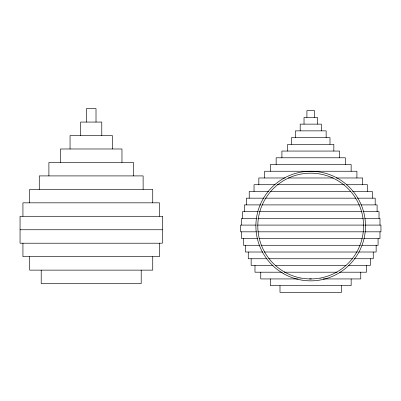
<?xml version="1.0" encoding="UTF-8"?>
<svg xmlns="http://www.w3.org/2000/svg" width="401" height="401" viewBox="0 0 401 401"><rect width="100%" height="100%" fill="white"/><g stroke="black" fill="none" stroke-linecap="round" stroke-linejoin="round"><path stroke-width="0.3" stroke-dasharray="2 1.5" d="M299.512 278.936L302.008 278.936M319.512 278.936L321.386 278.936"/><path stroke-width="0.6" d="M285.191 177.979L258.84 177.979L258.84 184.711M288.239 177.979L333.281 177.979M336.329 177.979L362.679 177.979L362.679 184.711M275.226 184.711L254.034 184.711L254.034 191.437M276.981 184.711L344.539 184.711M346.294 184.711L367.486 184.711L367.486 191.437M268.991 191.437L249.221 191.437L249.221 198.169M270.239 191.437L350.659 191.437M352.529 191.437L372.298 191.437L372.298 198.169M264.219 198.169L246.339 198.169L246.339 204.901M265.467 198.169L356.053 198.169M357.301 198.169L375.181 198.169L375.181 204.901M260.725 204.901L244.415 204.901L244.415 211.633M261.943 204.901L359.577 204.901M360.795 204.901L377.105 204.901L377.105 211.633M258.184 211.633L242.495 211.633L242.495 218.36M259.402 211.633L362.118 211.633M363.336 211.633L379.025 211.633L379.025 218.36M256.896 218.36L241.532 218.36L241.532 225.091M257.823 218.36L363.371 218.36M364.624 218.36L379.988 218.36L379.988 225.091M256.169 225.091L240.57 225.091L240.57 231.823L256.57 231.823M257.417 225.091L364.103 225.091M364.95 225.091L380.95 225.091L380.95 231.823L364.73 231.823M20.05 229.753L162.355 229.753M257.823 231.823L363.697 231.823M257.853 238.555L241.532 238.555L241.532 231.823M259.076 238.555L362.449 238.555M363.667 238.555L379.988 238.555L379.988 231.823M259.768 245.282L243.452 245.282L243.452 238.555M260.986 245.282L360.534 245.282M361.752 245.282L378.068 245.282L378.068 238.555M262.896 252.013L245.377 252.013L245.377 245.282M264.149 252.013L357.371 252.013M358.624 252.013L376.143 252.013L376.143 245.282M267.011 258.745L248.264 258.745L248.264 252.013M268.625 258.745L352.895 258.745M354.143 258.745L373.256 258.745L373.256 252.013M273.061 265.477L251.146 265.477L251.146 258.745M275.492 265.477L346.028 265.477M348.459 265.477L370.374 265.477L370.374 258.745M282.409 272.204L254.991 272.204L254.991 265.477M284.279 272.204L337.241 272.204M339.507 272.204L366.529 272.204L366.529 265.477M298.259 278.936L260.76 278.936L260.76 272.204M309.512 278.936L311.387 278.936M322.97 278.936L360.76 278.936L360.76 272.204M356.91 177.979L356.91 171.247L264.61 171.247L264.61 177.979M351.146 171.247L351.146 164.515L270.379 164.515L270.379 171.247M351.146 278.936L351.146 285.667L270.379 285.667L270.379 278.936M345.376 164.515L345.376 157.788L276.144 157.788L276.144 164.515M341.527 285.667L341.527 292.399L279.993 292.399L279.993 285.667M339.607 157.788L339.607 151.057L281.913 151.057L281.913 157.788M333.838 151.057L333.838 144.325L287.682 144.325L287.682 151.057M329.988 144.325L329.988 137.593L291.532 137.593L291.532 144.325M326.143 137.593L326.143 130.866L295.377 130.866L295.377 137.593M321.336 130.866L321.336 124.135L300.184 124.135L300.184 130.866M317.492 124.135L317.492 117.403L304.028 117.403L304.028 124.135M314.605 117.403L314.605 110.671L306.915 110.671L306.915 117.403M159.468 216.289L159.468 202.831L22.932 202.831L22.932 216.289M159.468 243.212L159.468 256.675L22.932 256.675L22.932 243.212M152.736 202.831L152.736 189.367L29.664 189.367L29.664 202.831M152.736 256.675L152.736 270.134L29.664 270.134L29.664 256.675M143.122 189.367L143.122 175.909L39.278 175.909L39.278 189.367M141.202 270.134L141.202 283.597L41.203 283.597L41.203 270.134M133.508 175.909L133.508 162.445L48.897 162.445L48.897 175.909M121.969 162.445L121.969 148.987L60.436 148.987L60.436 162.445M112.355 148.987L112.355 135.523L70.05 135.523L70.05 148.987M101.779 135.523L101.779 122.064L80.626 122.064L80.626 135.523M96.009 122.064L96.009 108.601L86.395 108.601L86.395 122.064M162.355 216.289L20.05 216.289L20.05 243.212L162.355 243.212L162.355 216.289M283.286 273.517A54.807 54.807 0 0 0 365.496 226.054A54.807 54.807 0 0 0 283.286 178.59A54.807 54.807 0 0 0 283.286 273.517M284.249 271.853A52.882 52.882 0 0 0 363.572 226.054A52.882 52.882 0 0 0 284.249 180.255A52.882 52.882 0 0 0 284.249 271.853"/></g></svg>
